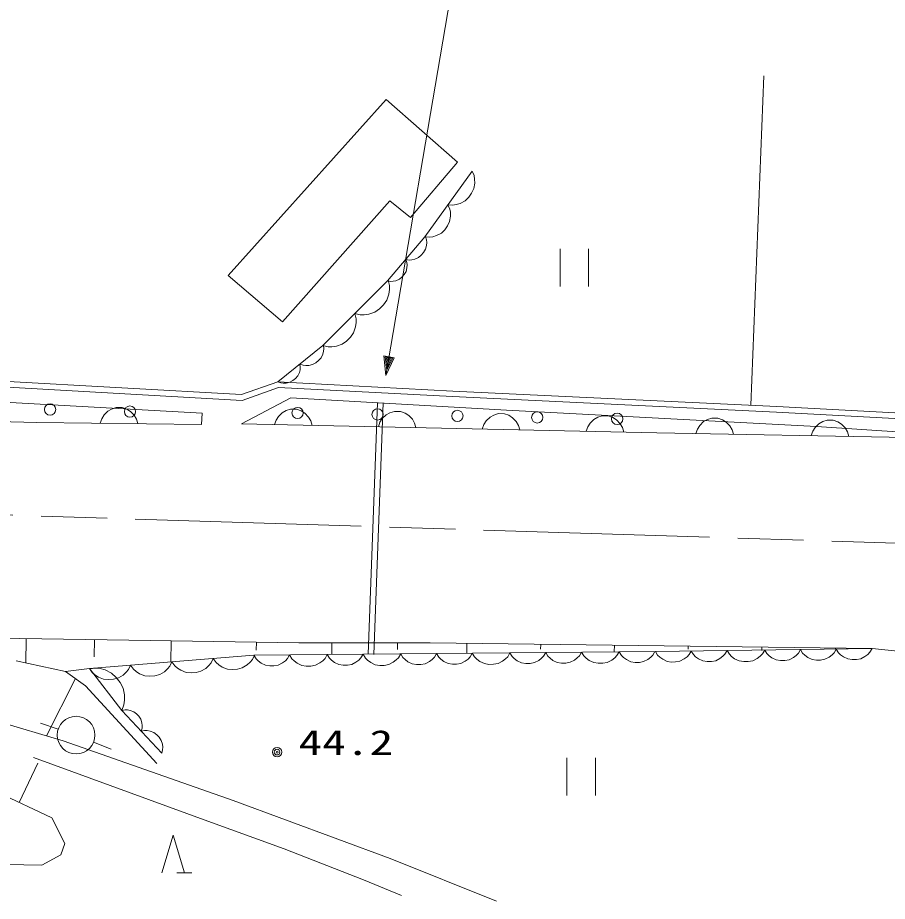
# Model space of a CAD drawing. Units: millimetres, scale not verified. Extents: x 40000 to 680000, y 20000 to 380000.
# Drawn here: x 112670 to 158844, y 271193 to 318142 of the extents above; entities that cross this region are included whole.
import ezdxf
from ezdxf.enums import TextEntityAlignment as Align

# ---------------------------------------------------------------- set-up
doc = ezdxf.new("R2010")
doc.units = ezdxf.units.MM
doc.header["$LTSCALE"] = 1000
doc.linetypes.add('CHAIN', pattern=[18.5, 12, -1.5, 3.5, -1.5])
for name, color, linetype, lineweight in [('M-BGD', 7, 'Continuous', 13), ('M-BMK', 2, 'CHAIN', 13), ('M-STR-HTXT', 7, 'Continuous', 13)]:
    doc.layers.add(name, color=color, linetype=linetype, lineweight=lineweight)
doc.styles.add('ＭＳ ゴシック', font='')
doc.styles.get('ＭＳ ゴシック').set_extended_font_data('MS Gothic')

msp = doc.modelspace()

# ---------------------------------------------------------------- linework, layer by layer
at = {"layer": 'M-BGD'}
for p, q in [((151596, 297554), (152289, 315046)), ((132242, 313801), (123845, 304442)), ((136027, 310469), (132242, 313801)), ((133527, 307520), (136027, 310469)), ((134296, 306494), (136797, 309988)), ((136900, 309755), (136798, 309991)), ((136931, 309571), (136900, 309755)), ((136936, 309351), (136931, 309571)), ((136772, 308820), (136890, 309060)), ((136890, 309060), (136936, 309351)), ((136429, 308416), (136618, 308605)), ((136618, 308605), (136772, 308820)), ((126730, 301974), (132437, 308417)), ((132437, 308417), (133527, 307520)), ((135616, 307977), (135518, 308202)), ((135518, 308202), (135774, 308181)), ((135774, 308181), (135958, 308212)), ((135958, 308212), (136168, 308278)), ((136168, 308278), (136429, 308416)), ((135605, 307313), (135649, 307591)), ((135645, 307801), (135616, 307977)), ((135649, 307591), (135645, 307801)), ((135346, 306879), (135493, 307084)), ((135493, 307084), (135605, 307313)), ((134916, 306567), (135165, 306698)), ((135165, 306698), (135346, 306879)), ((132308, 304154), (134296, 306494)), ((134296, 306494), (134540, 306474)), ((134375, 306340), (134315, 306516)), ((134386, 306204), (134375, 306340)), ((134376, 306045), (134386, 306204)), ((134540, 306474), (134716, 306503)), ((134716, 306503), (134916, 306567)), ((134101, 305523), (134225, 305669)), ((134225, 305669), (134325, 305836)), ((134325, 305836), (134376, 306045)), ((141467, 305858), (141467, 303858)), ((142987, 303858), (142987, 305858)), ((133335, 305131), (133279, 305297)), ((133279, 305297), (133463, 305267)), ((133463, 305267), (133599, 305278)), ((133599, 305278), (133755, 305313)), ((133755, 305313), (133952, 305397)), ((133952, 305397), (134101, 305523)), ((133289, 304659), (133337, 304855)), ((133346, 305004), (133335, 305131)), ((133337, 304855), (133346, 305004)), ((123845, 304442), (126730, 301974)), ((132754, 304169), (132939, 304248)), ((132939, 304248), (133079, 304365)), ((133079, 304365), (133195, 304503)), ((133195, 304503), (133289, 304659)), ((128878, 300723), (132308, 304154)), ((132308, 304154), (132481, 304125)), ((132414, 303905), (132343, 304188)), ((132414, 303693), (132414, 303905)), ((132481, 304125), (132608, 304135)), ((132608, 304135), (132754, 304169)), ((132272, 303127), (132378, 303446)), ((132378, 303446), (132414, 303693)), ((131883, 302668), (132095, 302880)), ((132095, 302880), (132272, 303127)), ((130643, 302149), (130575, 302420)), ((130575, 302420), (130858, 302350)), ((131070, 302350), (131318, 302385)), ((131318, 302385), (131636, 302491)), ((131636, 302491), (131883, 302668)), ((130609, 301708), (130643, 301945)), ((130643, 301945), (130643, 302149)), ((130858, 302350), (131070, 302350)), ((130507, 301402), (130609, 301708)), ((129896, 300791), (130134, 300961)), ((130134, 300961), (130337, 301165)), ((130337, 301165), (130507, 301402)), ((126482, 298801), (128878, 300723)), ((128878, 300723), (129150, 300655)), ((128925, 300556), (128900, 300741)), ((128911, 300421), (128925, 300556)), ((129150, 300655), (129353, 300655)), ((129353, 300655), (129591, 300689)), ((129591, 300689), (129896, 300791)), ((128651, 299926), (128781, 300071)), ((128781, 300071), (128871, 300266)), ((128871, 300266), (128911, 300421)), ((127676, 299566), (127652, 299740)), ((127652, 299740), (127827, 299675)), ((127662, 299440), (127676, 299566)), ((127827, 299675), (127962, 299660)), ((127962, 299660), (128122, 299665)), ((128122, 299665), (128332, 299711)), ((128332, 299711), (128502, 299806)), ((128502, 299806), (128651, 299926)), ((127419, 298976), (127541, 299112)), ((127541, 299112), (127625, 299294)), ((127625, 299294), (127662, 299440)), ((88398, 299005), (122464, 297137)), ((124552, 298114), (111851, 298830)), ((126482, 298801), (124552, 298114)), ((126482, 298801), (126646, 298740)), ((135772, 298307), (126482, 298801)), ((126646, 298740), (126773, 298726)), ((126773, 298726), (126923, 298731)), ((126923, 298731), (127120, 298774)), ((127120, 298774), (127279, 298863)), ((127279, 298863), (127419, 298976)), ((124595, 297811), (111834, 298531)), ((126526, 298498), (124595, 297811)), ((135756, 298007), (126526, 298498)), ((152974, 297488), (135772, 298307)), ((124545, 296563), (127177, 297951)), ((127177, 297951), (138617, 297281)), ((131283, 284322), (131772, 297682)), ((131583, 284311), (132072, 297671)), ((152959, 297189), (135756, 298007)), ((117457, 297232), (117254, 297034)), ((117658, 297349), (117457, 297232)), ((117899, 297427), (117658, 297349)), ((118219, 297423), (117899, 297427)), ((118458, 297340), (118219, 297423)), ((118657, 297218), (118458, 297340)), ((118854, 297015), (118657, 297218)), ((126919, 297271), (126717, 297156)), ((127161, 297346), (126919, 297271)), ((127481, 297339), (127161, 297346)), ((127719, 297254), (127481, 297339)), ((127917, 297130), (127719, 297254)), ((132678, 297226), (132436, 297152)), ((132998, 297219), (132678, 297226)), ((133236, 297134), (132998, 297219)), ((138617, 297281), (155084, 296419)), ((164818, 296834), (152974, 297488)), ((113666, 296636), (100131, 296992)), ((117132, 296835), (117049, 296596)), ((117254, 297034), (117132, 296835)), ((118972, 296814), (118854, 297015)), ((119049, 296573), (118972, 296814)), ((122464, 297137), (122432, 296534)), ((126388, 296763), (126303, 296524)), ((126513, 296960), (126388, 296763)), ((126717, 297156), (126513, 296960)), ((128112, 296925), (127917, 297130)), ((128228, 296723), (128112, 296925)), ((128303, 296481), (128228, 296723)), ((132029, 296840), (131905, 296643)), ((132234, 297036), (132029, 296840)), ((132436, 297152), (132234, 297036)), ((133433, 297010), (133236, 297134)), ((133629, 296806), (133433, 297010)), ((133745, 296603), (133629, 296806)), ((137546, 296721), (137422, 296523)), ((137750, 296916), (137546, 296721)), ((137953, 297032), (137750, 296916)), ((138194, 297107), (137953, 297032)), ((138514, 297100), (138194, 297107)), ((138753, 297015), (138514, 297100)), ((138950, 296890), (138753, 297015)), ((139146, 296686), (138950, 296890)), ((143267, 296797), (143063, 296601)), ((143469, 296912), (143267, 296797)), ((143711, 296987), (143469, 296912)), ((144031, 296980), (143711, 296987)), ((144269, 296895), (144031, 296980)), ((144467, 296771), (144269, 296895)), ((144662, 296566), (144467, 296771)), ((149289, 296795), (149086, 296679)), ((149530, 296871), (149289, 296795)), ((149850, 296865), (149530, 296871)), ((150088, 296781), (149850, 296865)), ((150286, 296657), (150088, 296781)), ((164807, 296534), (152959, 297189)), ((155657, 296759), (155416, 296684)), ((155977, 296753), (155657, 296759)), ((156215, 296669), (155977, 296753)), ((122432, 296534), (113666, 296636)), ((146611, 296084), (124545, 296563)), ((131905, 296643), (131820, 296405)), ((133819, 296361), (133745, 296603)), ((137422, 296523), (137336, 296285)), ((139261, 296483), (139146, 296686)), ((139336, 296242), (139261, 296483)), ((142938, 296404), (142853, 296165)), ((143063, 296601), (142938, 296404)), ((144778, 296364), (144662, 296566)), ((144853, 296122), (144778, 296364)), ((148759, 296285), (148675, 296046)), ((148883, 296483), (148759, 296285)), ((149086, 296679), (148883, 296483)), ((150483, 296453), (150286, 296657)), ((150599, 296251), (150483, 296453)), ((155010, 296371), (154886, 296173)), ((155213, 296567), (155010, 296371)), ((155084, 296419), (164992, 295749)), ((155416, 296684), (155213, 296567)), ((156413, 296545), (156215, 296669)), ((156610, 296342), (156413, 296545)), ((156726, 296140), (156610, 296342)), ((164992, 295749), (146611, 296084)), ((150675, 296010), (150599, 296251)), ((154886, 296173), (154802, 295935)), ((156801, 295898), (156726, 296140)), ((111297, 285173), (118567, 285072)), ((113114, 285148), (113096, 283854)), ((116749, 285098), (116737, 284186)), ((118567, 285072), (127604, 284921)), ((120826, 285035), (120807, 283908)), ((125344, 284959), (125337, 284543)), ((127604, 284921), (134571, 284921)), ((129345, 284921), (129345, 284304)), ((132829, 284921), (132829, 284570)), ((134571, 284921), (158044, 284618)), ((136527, 284896), (136520, 284372)), ((140439, 284845), (140436, 284583)), ((144351, 284795), (144347, 284446)), ((146534, 284467), (158044, 284618)), ((148264, 284744), (148262, 284588)), ((150222, 284325), (150333, 284517)), ((150333, 284517), (150456, 284318)), ((152176, 284694), (152174, 284522)), ((152216, 284341), (152333, 284543)), ((152333, 284543), (152450, 284354)), ((154121, 284376), (154233, 284568)), ((154233, 284568), (154349, 284379)), ((156021, 284401), (156133, 284593)), ((156088, 284643), (156088, 284593)), ((156133, 284593), (156249, 284404)), ((157921, 284426), (158033, 284618)), ((158044, 284618), (163288, 284106)), ((116475, 283558), (125209, 284265)), ((125209, 284265), (116475, 283558)), ((122940, 283860), (123054, 284090)), ((123054, 284090), (123203, 283882)), ((125133, 284038), (125247, 284268)), ((125209, 284265), (146534, 284467)), ((146534, 284467), (125209, 284265)), ((125209, 284265), (125325, 284076)), ((125325, 284076), (125440, 283963)), ((126884, 283976), (126997, 284092)), ((126997, 284092), (127109, 284283)), ((127109, 284283), (127231, 284084)), ((127231, 284084), (127352, 283965)), ((128872, 283979), (128991, 284100)), ((128991, 284100), (129109, 284302)), ((129109, 284302), (129225, 284113)), ((129225, 284113), (129340, 284000)), ((130784, 284013), (130897, 284129)), ((130897, 284129), (131009, 284320)), ((131009, 284320), (131131, 284121)), ((131131, 284121), (131252, 284002)), ((132772, 284016), (132891, 284137)), ((132891, 284137), (133009, 284339)), ((133009, 284339), (133125, 284150)), ((133125, 284150), (133240, 284037)), ((134533, 283935), (134684, 284050)), ((134684, 284050), (134797, 284165)), ((134797, 284165), (134909, 284357)), ((134909, 284357), (135025, 284168)), ((135025, 284168), (135140, 284055)), ((135140, 284055), (135293, 283942)), ((136433, 283953), (136584, 284068)), ((136584, 284068), (136697, 284183)), ((136697, 284183), (136809, 284374)), ((136809, 284374), (136931, 284176)), ((136931, 284176), (137052, 284057)), ((137052, 284057), (137213, 283938)), ((138413, 283950), (138572, 284071)), ((138572, 284071), (138691, 284192)), ((138691, 284192), (138809, 284393)), ((138809, 284393), (138925, 284205)), ((138925, 284205), (139040, 284092)), ((139040, 284092), (139193, 283979)), ((140333, 283990), (140484, 284105)), ((140484, 284105), (140596, 284220)), ((140596, 284220), (140709, 284411)), ((140709, 284411), (140824, 284223)), ((140824, 284223), (140940, 284110)), ((140940, 284110), (141093, 283997)), ((142233, 284008), (142383, 284123)), ((142383, 284123), (142496, 284238)), ((142496, 284238), (142609, 284429)), ((142609, 284429), (142730, 284231)), ((142730, 284231), (142852, 284112)), ((142852, 284112), (143013, 283993)), ((144213, 284005), (144372, 284126)), ((144372, 284126), (144490, 284247)), ((144490, 284247), (144608, 284448)), ((144608, 284448), (144724, 284259)), ((144724, 284259), (144839, 284147)), ((144839, 284147), (144992, 284034)), ((145905, 283929), (146132, 284045)), ((146132, 284045), (146283, 284160)), ((146283, 284160), (146396, 284275)), ((146396, 284275), (146508, 284466)), ((146534, 284467), (146650, 284278)), ((146650, 284278), (146766, 284166)), ((146766, 284166), (146919, 284054)), ((146919, 284054), (147149, 283943)), ((147833, 283952), (148059, 284069)), ((148059, 284069), (148209, 284185)), ((148209, 284185), (148322, 284300)), ((148322, 284300), (148433, 284492)), ((148433, 284492), (148550, 284303)), ((148550, 284303), (148665, 284191)), ((148665, 284191), (148819, 284079)), ((148819, 284079), (149048, 283968)), ((149732, 283977), (149959, 284094)), ((149959, 284094), (150109, 284210)), ((150109, 284210), (150222, 284325)), ((150456, 284318), (150577, 284200)), ((150577, 284200), (150739, 284082)), ((150739, 284082), (150981, 283965)), ((151701, 283975), (151939, 284098)), ((151939, 284098), (152097, 284220)), ((152097, 284220), (152216, 284341)), ((152450, 284354), (152565, 284242)), ((152565, 284242), (152719, 284130)), ((152719, 284130), (152948, 284019)), ((153632, 284028), (153858, 284145)), ((153858, 284145), (154009, 284261)), ((154009, 284261), (154121, 284376)), ((154349, 284379), (154465, 284267)), ((154465, 284267), (154618, 284155)), ((154618, 284155), (154848, 284044)), ((155304, 284012), (155532, 284053)), ((155532, 284053), (155758, 284170)), ((155758, 284170), (155909, 284286)), ((155909, 284286), (156021, 284401)), ((156249, 284404), (156365, 284292)), ((156365, 284292), (156518, 284180)), ((156518, 284180), (156748, 284069)), ((156748, 284069), (156976, 284034)), ((157204, 284037), (157432, 284078)), ((157432, 284078), (157658, 284195)), ((157658, 284195), (157809, 284311)), ((157809, 284311), (157921, 284426)), ((115213, 283406), (112588, 283962)), ((116806, 283589), (116481, 283550)), ((117041, 283559), (116806, 283589)), ((118554, 283505), (118668, 283735)), ((118668, 283735), (118818, 283527)), ((120626, 283541), (120747, 283683)), ((120747, 283683), (120861, 283913)), ((120861, 283913), (121010, 283704)), ((121010, 283704), (121153, 283583)), ((121153, 283583), (121339, 283466)), ((122654, 283572), (122819, 283718)), ((122819, 283718), (122940, 283860)), ((123203, 283882), (123345, 283761)), ((123345, 283761), (123531, 283643)), ((123531, 283643), (123805, 283533)), ((124335, 283532), (124595, 283597)), ((124595, 283597), (124847, 283750)), ((124847, 283750), (125012, 283896)), ((125012, 283896), (125133, 284038)), ((125440, 283963), (125593, 283850)), ((125593, 283850), (125822, 283738)), ((125822, 283738), (126051, 283703)), ((126051, 283703), (126279, 283705)), ((126279, 283705), (126506, 283745)), ((126506, 283745), (126733, 283861)), ((126733, 283861), (126884, 283976)), ((127352, 283965), (127513, 283846)), ((127513, 283846), (127755, 283729)), ((127755, 283729), (127995, 283691)), ((127995, 283691), (128235, 283693)), ((128235, 283693), (128475, 283736)), ((128475, 283736), (128713, 283858)), ((128713, 283858), (128872, 283979)), ((129340, 284000), (129493, 283887)), ((129493, 283887), (129722, 283775)), ((129722, 283775), (129951, 283740)), ((129951, 283740), (130179, 283742)), ((130179, 283742), (130406, 283782)), ((130406, 283782), (130633, 283898)), ((130633, 283898), (130784, 284013)), ((131252, 284002), (131413, 283883)), ((131413, 283883), (131654, 283766)), ((131654, 283766), (131895, 283728)), ((131895, 283728), (132135, 283730)), ((132135, 283730), (132374, 283772)), ((132374, 283772), (132613, 283895)), ((132613, 283895), (132772, 284016)), ((133240, 284037), (133393, 283924)), ((133393, 283924), (133622, 283812)), ((133622, 283812), (133850, 283776)), ((133850, 283776), (134078, 283779)), ((134078, 283779), (134306, 283819)), ((134306, 283819), (134533, 283935)), ((135293, 283942), (135522, 283830)), ((135522, 283830), (135750, 283794)), ((135750, 283794), (135978, 283797)), ((135978, 283797), (136206, 283837)), ((136206, 283837), (136433, 283953)), ((137213, 283938), (137454, 283821)), ((137454, 283821), (137694, 283783)), ((137694, 283783), (137934, 283785)), ((137934, 283785), (138174, 283827)), ((138174, 283827), (138413, 283950)), ((139193, 283979), (139422, 283867)), ((139422, 283867), (139650, 283831)), ((139650, 283831), (139878, 283834)), ((139878, 283834), (140106, 283874)), ((140106, 283874), (140333, 283990)), ((141093, 283997), (141322, 283885)), ((141322, 283885), (141550, 283849)), ((141550, 283849), (141778, 283852)), ((141778, 283852), (142006, 283892)), ((142006, 283892), (142233, 284008)), ((143013, 283993), (143254, 283876)), ((143254, 283876), (143494, 283838)), ((143494, 283838), (143734, 283840)), ((143734, 283840), (143974, 283882)), ((143974, 283882), (144213, 284005)), ((144992, 284034), (145221, 283922)), ((145221, 283922), (145450, 283886)), ((145450, 283886), (145678, 283888)), ((145678, 283888), (145905, 283929)), ((147149, 283943), (147377, 283908)), ((147377, 283908), (147605, 283911)), ((147605, 283911), (147833, 283952)), ((149048, 283968), (149277, 283933)), ((149277, 283933), (149505, 283936)), ((149505, 283936), (149732, 283977)), ((150981, 283965), (151221, 283928)), ((151221, 283928), (151461, 283931)), ((151461, 283931), (151701, 283975)), ((152948, 284019), (153177, 283984)), ((153177, 283984), (153405, 283987)), ((153405, 283987), (153632, 284028)), ((154848, 284044), (155076, 284009)), ((155076, 284009), (155304, 284012)), ((156976, 284034), (157204, 284037)), ((116475, 283558), (115213, 283406)), ((115213, 283406), (116277, 282649)), ((118196, 281336), (116475, 283558)), ((116475, 283558), (116625, 283349)), ((116625, 283349), (116767, 283228)), ((116767, 283228), (116953, 283111)), ((116953, 283111), (117227, 283001)), ((117311, 283485), (117041, 283559)), ((117650, 283322), (117311, 283485)), ((117900, 283091), (117650, 283322)), ((118016, 283065), (118269, 283217)), ((118269, 283217), (118433, 283363)), ((118433, 283363), (118554, 283505)), ((118818, 283527), (118960, 283406)), ((118960, 283406), (119146, 283288)), ((119146, 283288), (119420, 283178)), ((119420, 283178), (119686, 283156)), ((119686, 283156), (119949, 283177)), ((119949, 283177), (120209, 283242)), ((120209, 283242), (120461, 283395)), ((120461, 283395), (120626, 283541)), ((121339, 283466), (121612, 283356)), ((121612, 283356), (121879, 283333)), ((121879, 283333), (122142, 283354)), ((122142, 283354), (122402, 283419)), ((122402, 283419), (122654, 283572)), ((123805, 283533), (124072, 283510)), ((124072, 283510), (124335, 283532)), ((115742, 283030), (114196, 279985)), ((116277, 282649), (120064, 278509)), ((117227, 283001), (117493, 282978)), ((117493, 282978), (117757, 282999)), ((117757, 282999), (118016, 283065)), ((118106, 282825), (117900, 283091)), ((118267, 282525), (118106, 282825)), ((118340, 282156), (118267, 282525)), ((118314, 281641), (118344, 281876)), ((118344, 281876), (118340, 282156)), ((109984, 281236), (115083, 279721)), ((118196, 281336), (118314, 281641)), ((120316, 279065), (118196, 281336)), ((118372, 281367), (118201, 281331)), ((118499, 281363), (118372, 281367)), ((118647, 281337), (118499, 281363)), ((118836, 281267), (118647, 281337)), ((118980, 281155), (118836, 281267)), ((119103, 281024), (118980, 281155)), ((119204, 280872), (119103, 281024)), ((119261, 280679), (119204, 280872)), ((114477, 275632), (104128, 280478)), ((114824, 280340), (113875, 280656)), ((119224, 280234), (119273, 280402)), ((119277, 280530), (119261, 280679)), ((119273, 280402), (119277, 280530)), ((119407, 280273), (119224, 280234)), ((119543, 280269), (119407, 280273)), ((119700, 280241), (119543, 280269)), ((119901, 280166), (119700, 280241)), ((120056, 280047), (119901, 280166)), ((120187, 279907), (120056, 280047)), ((120294, 279745), (120187, 279907)), ((115083, 279721), (124117, 276556)), ((116699, 279648), (117626, 279272)), ((120355, 279539), (120294, 279745)), ((120372, 279380), (120355, 279539)), ((120368, 279244), (120372, 279380)), ((120316, 279065), (120368, 279244)), ((112752, 276439), (113733, 278533)), ((141825, 278815), (141825, 276815)), ((143345, 276815), (143345, 278815)), ((124117, 276556), (132446, 273475)), ((114477, 275632), (115167, 274269)), ((120322, 272713), (120922, 274713)), ((120922, 274713), (121522, 272713)), ((115167, 274269), (114965, 273663)), ((114965, 273663), (113955, 273107)), ((132446, 273475), (138094, 271193)), ((113955, 273107), (112037, 273158)), ((121122, 272713), (121922, 272713))]:
    msp.add_line(p, q, dxfattribs=at)
msp.add_lwpolyline([(113515, 278827), (122580, 275528), (126822, 273977), (131031, 272330), (133043, 271510)], dxfattribs=at)
for centre, radius in [((114392, 297324), 300), ((118633, 297212), 300), ((127535, 297139), 300), ((131777, 297062), 300), ((136018, 296984), 300), ((140260, 296907), 300), ((144502, 296830), 300), ((115772, 280024), 1000), ((126442, 279122), 250), ((126442, 279122), 150), ((126442, 279122), 50)]:
    msp.add_circle(centre, radius, dxfattribs=at)
at = {"layer": 'M-BMK'}
msp.add_line((167892, 289952), (90092, 292417), dxfattribs=at)
at = {"layer": 'M-STR-HTXT'}
for p, q in [((132223, 299136), (136019, 321482)), ((132223, 299136), (132115, 300169)), ((132115, 300169), (132667, 300075)), ((132270, 299412), (132187, 300116)), ((132187, 300116), (132581, 300049)), ((132667, 300075), (132223, 299136)), ((132297, 299570), (132259, 300064)), ((132259, 300064), (132496, 300023)), ((132581, 300049), (132270, 299412)), ((132496, 300023), (132297, 299570)), ((132337, 299807), (132331, 300011)), ((132331, 300011), (132410, 299997)), ((132410, 299997), (132337, 299807))]:
    msp.add_line(p, q, dxfattribs=at)

# ---------------------------------------------------------------- texts
at = {"layer": 'M-BGD', "style": 'ＭＳ ゴシック', "width": 1.4}
msp.add_text('44.2', height=1320, dxfattribs=at).set_placement((127581, 278574), align=Align.BOTTOM_LEFT)

doc.saveas('drawing.dxf')
